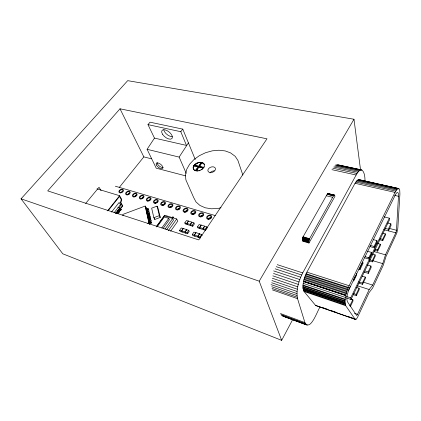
<?xml version="1.0" encoding="UTF-8"?>
<svg xmlns="http://www.w3.org/2000/svg" width="421" height="421" viewBox="0 0 421 421"><rect width="100%" height="100%" fill="white"/><g stroke="black" fill="none" stroke-linecap="round" stroke-linejoin="round"><path stroke-width="0.63" d="M344.983 302.294C345.015 296.547 346.736 290.906 349.13 285.727L395.014 192.392L397.024 189.271L398.713 188.524L399.74 190.25L399.908 194.039L397.824 228.182L396.871 232.892L386.041 256.415L383.315 265.146L372.627 288.053L369.143 292.516L357.887 316.566C357.308 317.471 356.455 320.049 355.066 319.218L345.73 305.693L344.983 302.294L302.994 288.101C302.72 282.549 304.409 277.039 306.898 272.134L355.035 183.277L357.208 180.32L359.134 179.662L398.713 188.524M398.498 196.281L398.529 195.186A8.315 2.179 -75.6 0 0 395.661 194.244L349.662 288.064C347.925 292.237 345.862 297.126 347.346 301.625L356.582 315.371A2.21 0.595 -72.8 0 0 357.403 314.608L369.185 289.532L372.68 285.091L382.736 263.609L385.478 254.831L395.924 232.566A2.021 0.505 -74.9 0 0 396.45 230.54L398.498 196.281L394.682 195.402M320.155 307.051C318.413 307.809 310.677 332.632 304.92 322.591L297.552 298.689C295.774 289.874 298.826 280.76 302.715 272.908L356.129 174.999C361.913 164.137 365.27 173.178 364.954 180.998M302.267 239.781L303.094 236.807L327.27 194.123L328.117 193.523L334.553 195.112L334.963 196.307L308.972 243.043L302.494 241.138L302.267 239.781L308.756 241.68L308.972 243.043M308.756 241.68L309.588 238.686L333.464 195.902L334.442 195.06M115.722 213.126L119.722 208.027L120.459 204.701L119.143 202.443L111.518 212.095M363.997 272.066L368.343 273.392L371.154 267.524L370.954 266.056L367.228 264.946M353.224 294.621L356.334 295.647L356.119 294.405L359.071 288.259L356.587 287.459M369.406 260.962L372.511 261.873L372.343 260.594L375.1 254.852L372.58 254.126M374.553 250.242L377.695 251.132L377.542 249.832L380.242 244.222L377.732 243.527M350.325 306.63L353.066 300.92L352.83 299.636L350.977 299.005M379.674 239.754L382.8 240.607L382.663 239.323L385.299 233.834L382.757 233.155M356.334 295.647L359.281 289.506L359.071 288.259M358.845 283.159L362.56 284.338L362.365 283.101L365.249 277.086L362.155 276.129M372.511 261.873L375.258 256.142L375.1 254.852M377.695 251.132L380.384 245.527L380.242 244.222M382.8 240.607L385.425 235.123L385.299 233.834M390.872 223.83L391.02 225.561L388.451 230.929L388.299 229.203L390.872 223.83L387.715 223.019M368.343 273.392L368.138 271.934L370.954 266.056M362.56 284.338L365.439 278.334L365.249 277.086M349.804 305.925L352.83 299.636M364.649 257.805L369.022 259.083L371.617 253.731L371.443 252.384L367.075 251.132M346.651 298.042L351.009 299.494L350.704 297.884L389.293 218.167L384.189 216.883M351.009 299.494L389.441 219.915L389.293 218.167M369.859 246.543L374.243 247.774L374.08 246.453L376.921 240.601L373.169 239.57M369.022 259.083L368.838 257.747L371.443 252.384M374.243 247.774L377.079 241.933L376.921 240.601M360.039 269.514L363.023 263.414L362.823 262.104L359.834 268.214L360.039 269.514L358.792 269.135M355.392 275.76L353.44 279.744L353.666 281.039L356.724 274.797L356.508 273.487M348.272 290.674L350.267 286.612M360.534 169.868L353.982 119.238L127.689 80.658L21.05 198.817L62.787 253.805L281.665 340.342L292.727 319.486M204.285 166.832L203.675 167.937L203.448 167.316L199.286 166.284L201.875 162.743L199.396 166.553M194.528 165.106L198.759 166.395L194.528 165.106L193.392 166.395A5.878 3.936 -22.2 0 0 194.618 170.147L197.091 170.773A5.878 3.936 -22.2 0 0 202.627 168.695L204.174 166.558A5.878 3.936 -22.2 0 0 202.885 162.838L200.417 162.238A5.878 3.936 -22.2 0 0 194.949 164.29L194.013 165.3L194.239 165.921L198.359 166.942M204.374 164.685A5.873 3.936 -22.2 0 0 202.996 163.106L200.528 162.506A5.873 3.936 -22.2 0 0 195.06 164.558L193.507 166.669A5.873 3.936 -22.2 0 0 194.728 170.416L195.57 170.752M194.234 165.837L194.076 166.121L193.965 165.853M281.665 340.342L259.215 281.186L353.982 119.238M186.229 173.347L179.146 157.091L188.419 142.866M185.661 175.867L156.228 168.179L147.092 149.308L154.475 138.104L147.987 124.637L150.023 122.185L182.788 129.131L195.223 159.464M192.271 234.513L194.386 235.192L196.033 232.776L193.918 232.103L192.271 234.513L192.76 235.539L200.459 238.018L199.98 236.986L201.622 234.555L195.954 232.602L194.302 235.018L194.87 236.218M197.486 226.903L199.596 227.561L201.217 225.188L199.107 224.54L197.486 226.903L197.959 227.94L205.637 230.34L205.174 229.298L206.79 226.908L201.138 225.014L199.517 227.387L200.064 228.598M206.285 229.382L206.927 228.424M198.423 237.36L197.859 236.16L199.507 233.734M203.606 229.703L203.064 228.492L204.68 226.109M199.586 233.908L197.938 236.334L199.98 236.986M204.759 226.282L203.138 228.666L205.174 229.298M188.734 230.35L189.224 231.376L187.577 233.76L187.077 232.739L188.734 230.35L183.209 228.445L181.551 230.819L182.135 232.013M193.907 222.877L194.386 223.909L192.76 226.256L192.281 225.224L193.907 222.877L188.398 221.03L186.766 223.362L187.34 224.567M185.593 233.123L185.008 231.929L186.666 229.545M190.787 225.64L190.218 224.44L191.85 222.093M186.75 229.719L185.093 232.097L187.077 232.739M191.929 222.267L190.297 224.609L192.281 225.224M183.293 228.619L181.635 230.987L179.572 230.329L181.235 227.966L183.209 228.445M188.482 221.204L186.845 223.535L184.793 222.898L186.429 220.572L188.398 221.03M170.621 231.192L177.778 221.136L176.715 218.978L164.643 215.236L156.649 226.182M168.384 230.645L176.715 218.978M166.658 229.713L173.489 220.183L172.652 218.499L164.374 215.926L156.344 226.93M172.152 217.852L172.82 216.926L173.726 217.599L172.82 216.926M172.826 218.062L173.494 217.131M165.027 229.103L172.652 218.499M161.843 227.935L168.747 218.388L164.295 216.999L157.38 226.487M163.301 228.182L169.416 219.704L168.747 218.388M198.886 166.832L196.386 170.673L198.886 166.832L203.048 167.863L203.569 167.669L203.448 167.316M195.86 170.868L195.623 170.205L198.233 166.637L194.113 165.616L194.239 165.921M198.649 166.127L201.238 162.59L201.754 162.395L199.128 165.89M196.865 168.984L195.744 170.51L195.623 170.205M116.896 213.468L118.822 211.053L119.817 211.526L119.032 212.526L117.533 212.042L117.18 211.458L117.969 210.458L118.822 211.053L118.206 210.858M118.864 210.953L122.795 205.932L120.901 202.669L121.648 199.28L119.596 195.712L96.993 188.855M120.385 209.058L119.532 208.463L118.754 209.458L119.096 210.047L120.601 210.526L121.38 209.526L119.769 208.863M115.607 213.468L116.396 212.463L118.248 213.531L116.743 213.047M116.696 213.105L117.496 212.089M118.296 211.068L122.285 205.98L120.49 202.896L121.237 199.501L119.485 196.465L108.113 210.763M154.475 138.104L186.471 145.413L180.783 131.694L182.788 129.131M114.075 212.81L120.459 204.701M107.523 210.874L119.596 195.712M119.243 187.477L143.835 156.886L120.006 108.807L47.715 190.887L198.759 239.907L266.988 138.809L120.006 108.807M85.695 203.396L99.03 187.266L101.051 190.608M316.65 305.499L315.54 305.372L304.036 291.479L302.994 288.101M146.661 210.047L145.582 207.485L146.955 208.295L148.355 208.384L148.571 209.332L146.661 210.047L146.187 207.948L145.171 206.058L122.806 214.431L123.037 215.694M146.382 209.532L148.571 209.332M157.049 206.143L151.655 208.163L153.86 217.678L154.812 219.462L160.275 217.42L157.975 207.942L157.049 206.143L159.343 215.626L160.275 217.42M146.808 211.437L148.997 211.231L148.781 210.279L147.382 210.19L146.003 209.384L147.082 211.952L148.997 211.231M147.234 213.358L149.434 213.147L149.213 212.189L147.808 212.1L146.424 211.3L147.508 213.868L149.434 213.147M148.687 214.473L149.65 214.11L149.865 215.078L147.939 215.799L146.85 213.221L148.239 214.026L149.65 214.11M147.66 215.284L149.865 215.078M147.876 216.257L150.087 216.047L150.308 217.015L148.371 217.741L147.282 215.157L148.671 215.957L148.887 216.931L150.308 217.015M148.092 217.231L148.887 216.931L147.497 216.131M149.555 218.352L150.529 217.989L150.75 218.967L148.808 219.694L147.713 217.11L149.108 217.91L150.529 217.989M148.529 219.183L150.75 218.967M153.86 217.678L159.343 215.626M195.749 170.6L196.27 170.405M148.966 221.151L151.192 220.936L150.971 219.951L149.544 219.867L148.145 219.067L149.245 221.662L151.192 220.936M149.187 222.141L151.418 221.92L151.639 222.914L149.687 223.646L148.587 221.046L149.987 221.841L150.208 222.835L151.639 222.914M147.682 223.325L148.897 222.872L149.671 224.282M149.408 223.135L150.208 222.835L148.808 222.035M221.009 207.679L218.483 208.358L211.584 208.8L205.248 207.795L199.933 205.443L195.997 201.938L193.676 197.549L185.908 179.956L185.372 174.989L186.745 169.253L189.618 164.211L193.923 159.596L199.365 155.675L205.606 152.697L212.247 150.844L218.878 150.223L225.093 150.902L230.476 152.844L235.186 156.312L237.923 160.464L242.843 175.052M196.207 170.915L197.207 171.042A5.873 3.936 -22.2 0 0 198.175 170.994M338.089 164.879L361.955 170.005M337.321 164.748L361.25 169.884M339.452 165.437L346.52 166.953M347.804 167.232L352.303 168.195M353.587 168.474L356.161 169.026M357.445 169.3L360.013 169.852M335.863 164.764L360.476 170.052M147.987 124.637L180.783 131.694M335.621 165.327L359.655 170.505M334.711 166.032L358.792 171.242M333.785 167L357.908 172.247M332.858 168.221L357.013 173.505M331.948 169.674L356.129 174.999M358.545 179.609L398.208 188.492M360.292 180.13L376.211 183.698M381.305 184.84L399.14 188.834M357.897 179.83L397.64 188.745M357.208 180.32L397.024 189.271M356.487 181.072L396.366 190.071M355.756 182.061L395.693 191.118M355.035 183.277L395.014 192.392M147.092 149.308L179.146 157.091M327.854 193.555L334.653 195.207M327.712 193.634L334.106 195.186M327.564 193.76L334.806 195.518M327.417 193.923L333.753 195.465M327.27 194.123L333.611 195.67M327.128 194.355L333.464 195.902M326.328 195.76L332.674 197.317M199.991 166.7L203.554 167.584M198.996 167.105L203.154 168.137L203.048 167.863M143.835 156.886L151.455 158.806M389.557 228.471L396.471 230.271M385.126 228.371L388.299 229.203M383.873 229.682L395.814 232.818M380.158 238.644L382.663 239.323M370.312 245.396L374.08 246.453M375.027 249.121L377.542 249.832M374.185 251.616L385.478 254.831M303.094 236.807L309.588 238.686M302.941 237.091L309.44 238.975M302.804 237.407L309.298 239.291M302.673 237.733L309.172 239.623M302.557 238.081L309.056 239.97M365.086 256.652L368.838 257.747M302.462 238.428L308.956 240.323M302.383 238.781L308.877 240.675M302.325 239.128L308.819 241.023M302.283 239.465L308.777 241.359M369.859 259.862L372.343 260.594M372.701 260.673L382.736 263.609M302.273 240.075L308.761 241.98M302.299 240.344L308.782 242.249M302.346 240.58L308.83 242.485M115.354 186.214L215.263 215.584M365.023 270.987L368.138 271.934M186.766 223.362L190.218 224.44M199.517 227.387L203.064 228.492M192.76 226.256L185.287 223.925L184.793 222.898M363.297 282.138L372.68 285.091M358.639 281.923L362.365 283.101M117.88 207.442L119.722 208.027M120.38 209.211L121.38 209.526M357.376 285.759L369.185 289.532M118.985 209.858L120.601 210.526M181.551 230.819L185.008 231.929M194.302 235.018L197.859 236.16M119.817 211.526L118.317 211.042L117.969 210.458M306.898 272.134L349.13 285.727M187.577 233.76L180.083 231.35L179.572 230.329M117.422 211.858L119.032 212.526M306.12 273.703L348.377 287.375M277.265 264.667L302.715 272.908M117.249 213.058L116.396 212.463M305.878 274.245L348.141 287.943M305.388 275.397L347.662 289.148M305.136 276.065L347.409 289.848M276.192 266.672L301.662 274.981M304.73 277.186L347.004 291.022M353.624 293.59L356.119 294.405M304.494 277.902L346.767 291.764M275.197 268.835L300.678 277.207M304.151 279.049L346.415 292.963M303.957 279.749L346.215 293.69M273.676 270.908L299.778 279.549M303.662 280.996L345.894 294.984M303.546 281.46L345.778 295.468M303.525 281.586L345.752 295.595M346.399 296.452L350.704 297.884M273.508 273.466L298.978 281.965M303.204 283.375L345.388 297.447M303.009 285.075L345.141 299.199M302.983 285.596L345.088 299.731M272.845 275.85L298.3 284.407M302.941 286.659L345.004 300.826M302.946 287.217L344.983 301.394M272.319 278.223L297.752 286.838M303.046 288.611L345.004 302.815M303.173 289.369L345.078 303.583M303.262 289.795L345.136 304.015M303.567 290.706L345.357 304.93M271.945 280.544L297.347 289.201M304.036 291.479L345.73 305.693M271.724 282.759L297.084 291.464M354.44 313.256L357.545 314.329M271.045 284.628L296.973 293.579M21.05 198.817L259.215 281.186M271.755 286.743L297.015 295.51M272.008 288.438L297.21 297.221M272.408 289.89L297.552 298.689M322.191 307.441L327.727 309.377M330.801 310.451L336.337 312.393M348.641 316.697L352.951 318.202M354.792 318.85L356.024 319.281M315.54 305.372L355.177 319.197M315.718 305.541L355.582 319.476M280.433 313.534L304.92 322.591M280.923 314.592L305.357 323.654M297.121 320.923L298.968 321.607M281.538 315.382L305.909 324.433M283.328 316.203L307.33 325.123M282.259 315.892L306.572 324.928M328.117 193.523L328.417 193.802M148.366 220.057L149.765 220.851L149.544 219.867M147.929 218.089L149.323 218.888L149.108 217.91M147.066 214.189L148.455 214.989L148.239 214.026M146.64 212.258L148.024 213.063L147.808 212.1M146.213 210.342L147.592 211.147L147.382 210.19M145.787 208.437L147.166 209.242L146.955 208.295M359.134 179.662L359.655 179.988M118.754 209.458L119.601 210.058M117.18 211.458L118.033 212.058M119.532 208.463L119.88 209.048M147.713 217.11L148.308 218.204M145.582 207.485L146.171 208.584M201.622 234.555L202.096 235.586M206.79 226.908L207.248 227.945M194.013 165.3L194.123 165.569M201.238 162.59L201.343 162.859M202.212 162.801L202.322 163.074L201.517 162.627M201.754 162.395L201.98 163.016M154.518 218.194L154.812 219.462M147.297 212.905L147.508 213.868M147.85 215.415L148.818 219.773M149.234 221.641L149.787 224.13M145.171 206.058L148.897 222.872M172.231 136.688A6.383 3.268 39 0 1 163.706 129.731M163.18 167.369A4.042 1.895 37.8 0 1 159.196 165.953A4.042 1.895 37.8 0 1 157.107 162.485M210.011 172.92A3.942 2.7 -21.3 0 1 214.31 170.852M195.17 164.827A5.873 3.936 -22.2 0 1 195.944 164.232M196.365 163.964A5.873 3.936 -22.2 0 1 197.738 163.306M203.106 163.38A5.873 3.936 -22.2 0 1 203.959 164.064M202.359 169.279A5.873 3.936 -22.2 0 1 201.533 169.847M200.143 170.51A5.873 3.936 -22.2 0 1 199.159 170.815M207.995 218.978A2.7 1.973 -23.3 0 1 210.937 217.541M192.25 214.257A2.658 1.91 -24.5 0 1 195.155 212.852M200.059 216.599A2.679 1.942 -23.9 0 1 202.98 215.178M184.572 211.958A2.637 1.879 -25 0 1 187.456 210.563M177.441 209.216A2.615 1.847 -25.5 0 1 179.241 208.348M169.579 207.464A2.6 1.816 -26 0 1 171.789 206.132M162.259 205.269A2.579 1.789 -26.4 0 1 165.079 203.906M155.054 203.106A2.563 1.758 -26.8 0 1 157.859 201.759M148.392 200.528A2.542 1.726 -27.2 0 1 150.75 199.649M141.409 198.438A2.526 1.7 -27.5 0 1 143.145 197.607M134.104 196.828A2.51 1.673 -27.8 0 1 136.851 195.518M127.337 194.802A2.489 1.647 -28.1 0 1 129.473 193.539M120.669 192.802A2.473 1.621 -28.4 0 1 122.795 191.55M177.951 209.495A1.868 1.321 -25.5 0 1 179.704 208.884M193.207 214.057A1.9 1.363 -24.5 0 1 194.528 213.458M200.712 216.741A1.91 1.389 -23.9 0 1 202.354 215.789M170.505 207.264A1.858 1.3 -26 0 1 171.794 206.679M162.864 205.401A1.842 1.279 -26.4 0 1 164.458 204.49M208.658 219.12A1.926 1.41 -23.3 0 1 210.784 218.146M185.203 212.095A1.884 1.342 -25 0 1 186.829 211.158M155.649 203.238A1.831 1.258 -26.8 0 1 155.965 202.917M156.354 202.643A1.831 1.258 -26.8 0 1 156.786 202.448M142.256 198.433A1.805 1.216 -27.5 0 1 142.682 198.238M149.25 200.522A1.816 1.237 -27.2 0 1 149.681 200.328M135.373 196.375A1.789 1.195 -27.8 0 1 135.794 196.186M128.589 194.349A1.779 1.174 -28.1 0 1 129.01 194.16M162.716 134.525A6.404 3.247 38.9 0 0 171.978 138.509A6.404 3.247 38.9 0 0 166.416 130.289A6.404 3.247 38.9 0 0 162.716 134.525M156.37 164.979A4.047 1.889 37.7 0 0 162.217 168.616A4.047 1.889 37.7 0 0 159.954 163.811A4.047 1.889 37.7 0 0 156.37 164.979M210.626 172.584A3.973 2.694 -21.3 0 0 215.399 168.284A3.973 2.694 -21.3 0 0 209.026 168.195A3.973 2.694 -21.3 0 0 210.626 172.584M208.595 218.72A1.937 1.41 -23.3 0 0 210.995 216.578A1.937 1.41 -23.3 0 0 207.927 216.357A1.937 1.41 -23.3 0 0 208.595 218.72M208.442 219.325A2.71 1.979 -23.3 0 0 211.705 216.268A2.71 1.979 -23.3 0 0 207.369 216.068A2.71 1.979 -23.3 0 0 208.442 219.325M192.702 213.963A1.905 1.363 -24.5 0 0 195.091 211.868A1.905 1.363 -24.5 0 0 192.108 211.658A1.905 1.363 -24.5 0 0 192.702 213.963M192.544 214.557A2.668 1.91 -24.5 0 0 195.797 211.563A2.668 1.91 -24.5 0 0 191.571 211.379A2.668 1.91 -24.5 0 0 192.544 214.557M200.58 216.32A1.921 1.389 -23.9 0 0 202.98 214.205A1.921 1.389 -23.9 0 0 199.949 213.989A1.921 1.389 -23.9 0 0 200.58 216.32M200.428 216.92A2.689 1.942 -23.9 0 0 203.685 213.894A2.689 1.942 -23.9 0 0 199.401 213.705A2.689 1.942 -23.9 0 0 200.428 216.92M184.956 211.642A1.889 1.342 -25 0 0 187.34 209.569A1.889 1.342 -25 0 0 184.393 209.363A1.889 1.342 -25 0 0 184.956 211.642M184.787 212.231A2.647 1.879 -25 0 0 188.034 209.269A2.647 1.879 -25 0 0 183.866 209.09A2.647 1.879 -25 0 0 184.787 212.231M177.33 209.363A1.879 1.321 -25.5 0 0 179.709 207.311A1.879 1.321 -25.5 0 0 176.799 207.111A1.879 1.321 -25.5 0 0 177.33 209.363M177.157 209.942A2.626 1.847 -25.5 0 0 180.399 207.006A2.626 1.847 -25.5 0 0 176.283 206.837A2.626 1.847 -25.5 0 0 177.157 209.942M169.826 207.116A1.863 1.3 -25.9 0 0 172.2 205.085A1.863 1.3 -25.9 0 0 169.331 204.89A1.863 1.3 -25.9 0 0 169.826 207.116M169.652 207.69A2.61 1.816 -25.9 0 0 172.884 204.785A2.61 1.816 -25.9 0 0 168.826 204.627A2.61 1.816 -25.9 0 0 169.652 207.69M162.443 204.906A1.852 1.274 -26.4 0 0 164.811 202.896A1.852 1.274 -26.4 0 0 161.98 202.706A1.852 1.274 -26.4 0 0 162.443 204.906M162.264 205.474A2.589 1.784 -26.4 0 0 165.49 202.596A2.589 1.784 -26.4 0 0 161.485 202.443A2.589 1.784 -26.4 0 0 162.264 205.474M155.181 202.733A1.837 1.252 -26.8 0 0 157.538 200.738A1.837 1.252 -26.8 0 0 154.744 200.559A1.837 1.252 -26.8 0 0 155.181 202.733M154.996 203.296A2.573 1.758 -26.8 0 0 158.212 200.443A2.573 1.758 -26.8 0 0 154.26 200.301A2.573 1.758 -26.8 0 0 154.996 203.296M148.029 200.591A1.826 1.237 -27.1 0 0 150.381 198.617A1.826 1.237 -27.1 0 0 147.624 198.444A1.826 1.237 -27.1 0 0 148.029 200.591M147.839 201.149A2.552 1.726 -27.1 0 0 151.05 198.328A2.552 1.726 -27.1 0 0 147.145 198.186A2.552 1.726 -27.1 0 0 147.839 201.149M140.988 198.486A1.81 1.216 -27.5 0 0 143.329 196.528A1.81 1.216 -27.5 0 0 140.614 196.36A1.81 1.216 -27.5 0 0 140.988 198.486M140.793 199.033A2.537 1.7 -27.5 0 0 143.998 196.239A2.537 1.7 -27.5 0 0 140.14 196.107A2.537 1.7 -27.5 0 0 140.793 199.033M134.057 196.412A1.8 1.195 -27.8 0 0 136.393 194.476A1.8 1.195 -27.8 0 0 133.71 194.313A1.8 1.195 -27.8 0 0 134.057 196.412M133.862 196.954A2.521 1.673 -27.8 0 0 137.057 194.186A2.521 1.673 -27.8 0 0 133.246 194.06A2.521 1.673 -27.8 0 0 133.862 196.954M127.231 194.37A1.789 1.174 -28.1 0 0 129.563 192.45A1.789 1.174 -28.1 0 0 126.91 192.292A1.789 1.174 -28.1 0 0 127.231 194.37M127.031 194.907A2.5 1.647 -28.1 0 0 130.215 192.165A2.5 1.647 -28.1 0 0 126.458 192.044A2.5 1.647 -28.1 0 0 127.031 194.907M120.511 192.355A1.773 1.158 -28.4 0 0 122.832 190.455A1.773 1.158 -28.4 0 0 120.217 190.303A1.773 1.158 -28.4 0 0 120.511 192.355M120.306 192.892A2.484 1.621 -28.4 0 0 123.485 190.176A2.484 1.621 -28.4 0 0 119.769 190.06A2.484 1.621 -28.4 0 0 120.306 192.892"/></g></svg>
